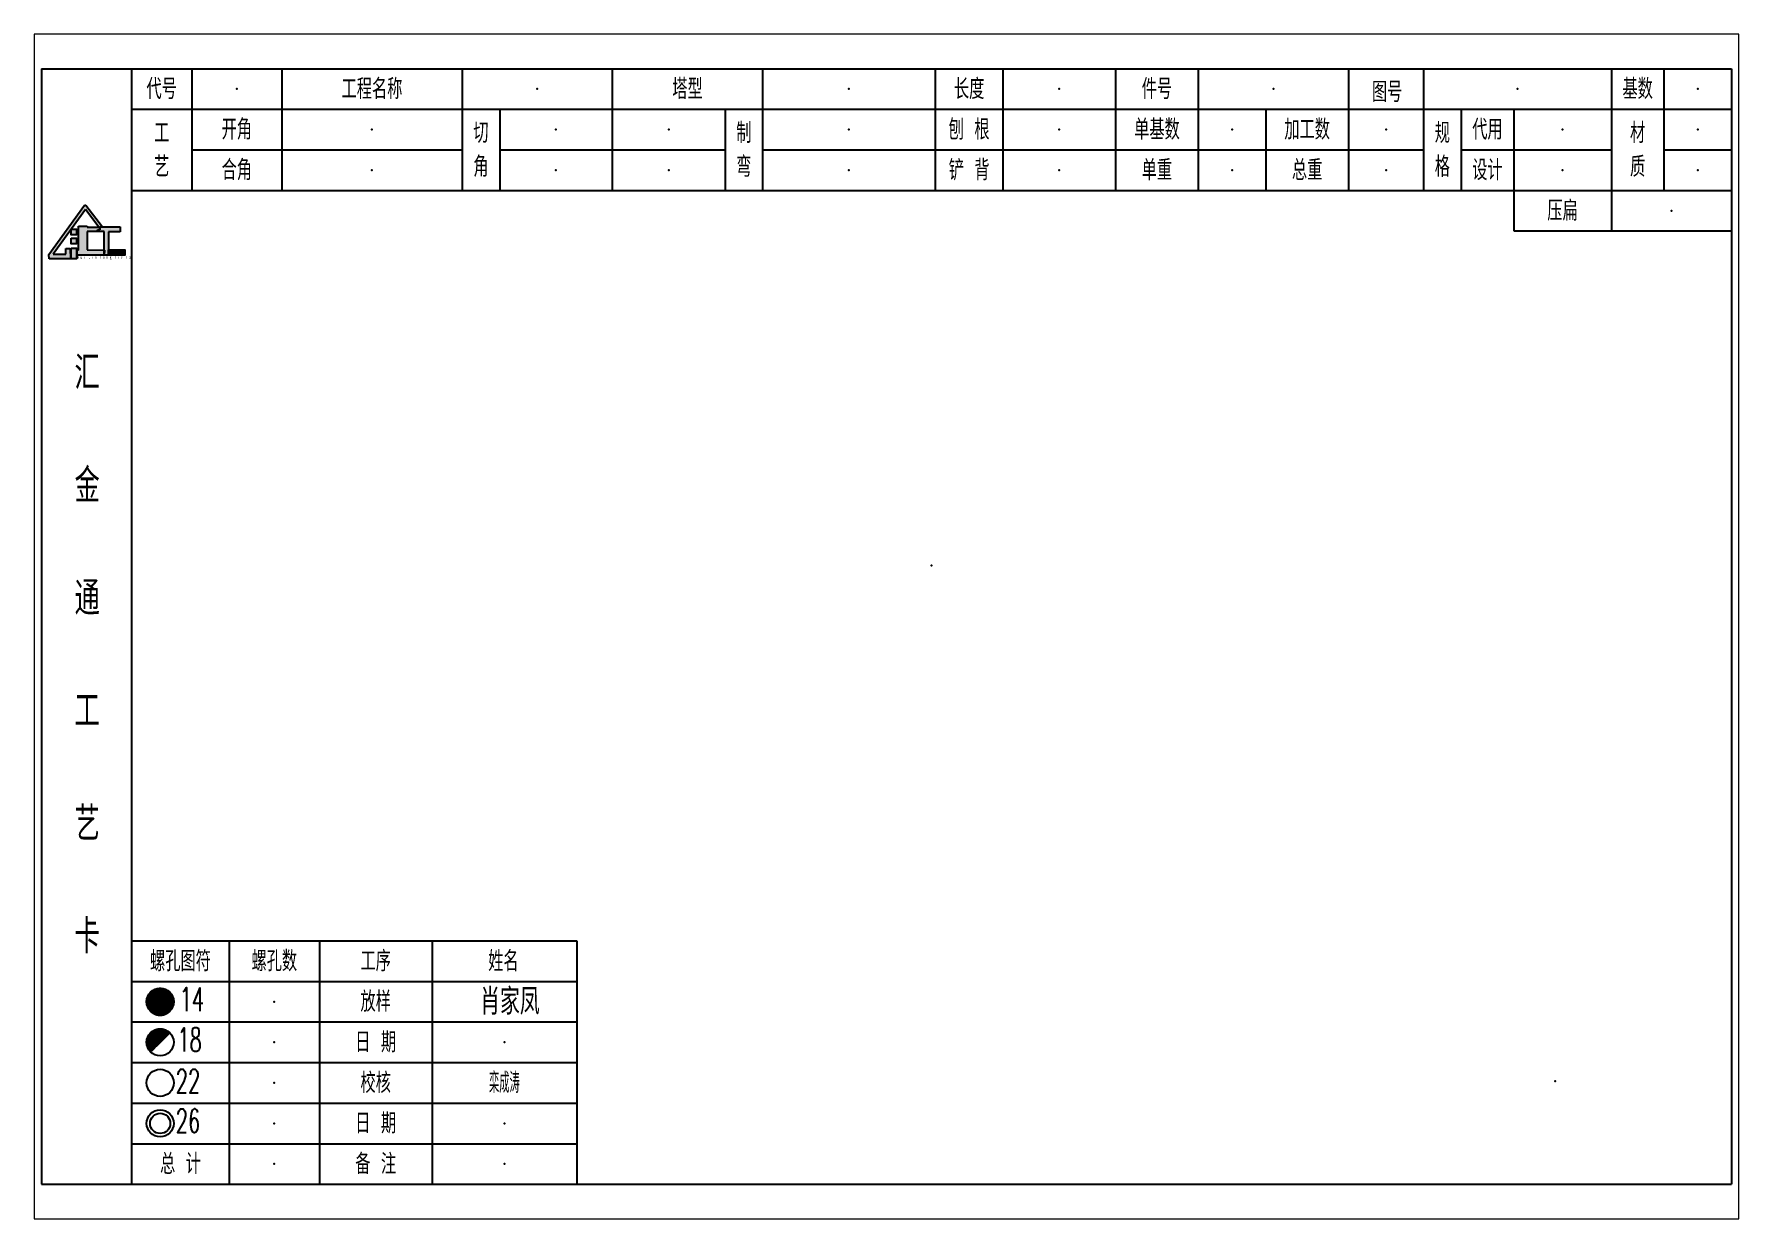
# Paper-space layout 'Layout1' of a CAD drawing. Header units: millimetres. Extents: x 29 to 258, y 20 to 179.
# The model-space entities are those that its viewports show. They can reach past a viewport. Long polylines and large blocks are cut down to what shows.
import ezdxf

# ---------------------------------------------------------------- set-up
doc = ezdxf.new("R2010")
doc.units = ezdxf.units.MM
doc.header["$LTSCALE"] = 20
doc.layers.add('OUTLINE', color=7, linetype='Continuous')
doc.styles.get("Standard").update_dxf_attribs({"font": 'simplex', "width": 0.7, "bigfont": 'gbhzfs.shx'})
doc.styles.add('SYMBOL_TXT', font='txt.shx', dxfattribs={"width": 0.6})
doc.styles.add('TITLE_TEXT', font='simplex', dxfattribs={"width": 0.75, "height": 3, "bigfont": 'hztxt.shx'})
doc.styles.add('TITLE_TXT', font='simplex', dxfattribs={"width": 0.75, "height": 2.5, "bigfont": 'hztxt.shx'})

# ---------------------------------------------------------------- blocks, each defined once
blk = doc.blocks.new('A$C350440E9')
for color, points in [(40, [(449, 617), (614, 400), (471, 400), (471, 410), (362, 410), (363, 115), (346, 115), (346, 54), (680, 52), (680, 116), (471, 117), (472, 344), (599, 344), (599, 364), (626, 364), (626, 401), (661, 401), (456, 670), (438, 670), (0, 63), (2, 10), (264, 8), (263, 137), (209, 137), (209, 65), (51, 65)]), (7, [(735, 341), (876, 341), (876, 401), (626, 401), (626, 365), (626, 364), (599, 364), (599, 343), (680, 343), (680, 116), (683, 116), (680, 52), (735, 53), (735, 117)]), (256, [(683, 116), (680, 116), (680, 52)]), (40, [(735, 117), (735, 53), (936, 53), (936, 117)])]:
    blk.add_hatch(color=color).paths.add_polyline_path(points)
h = blk.add_hatch(color=7)
h.paths.add_polyline_path([(275, 375), (275, 305), (340, 305), (340, 375)])
h.paths.add_polyline_path([(340, 193), (340, 263), (274, 263), (274, 193)])
h.paths.add_polyline_path([(341, 138), (273, 138), (273, 8), (341, 8)])
for p, q in [((0, 63), (438, 670)), ((438, 670), (456, 670)), ((456, 670), (661, 401)), ((449, 617), (51, 65)), ((614, 400), (449, 617)), ((363, 115), (362, 410)), ((362, 410), (471, 410)), ((471, 410), (471, 400)), ((471, 400), (614, 400)), ((472, 344), (471, 117)), ((599, 344), (472, 344)), ((599, 364), (599, 344)), ((599, 343), (599, 364)), ((599, 364), (626, 364)), ((680, 343), (599, 343)), ((626, 401), (876, 401)), ((626, 401), (876, 401)), ((626, 401), (626, 365)), ((626, 364), (626, 401)), ((680, 52), (680, 343)), ((735, 341), (735, 53)), ((876, 341), (735, 341)), ((876, 401), (876, 341)), ((2, 10), (0, 63)), ((264, 8), (2, 10)), ((51, 65), (209, 65)), ((209, 65), (209, 137)), ((209, 137), (263, 137)), ((263, 137), (264, 8)), ((346, 54), (346, 115)), ((363, 115), (346, 115)), ((680, 52), (346, 54)), ((471, 117), (683, 116)), ((683, 116), (680, 52)), ((680, 116), (680, 52)), ((735, 53), (680, 52))]:
    blk.add_line(p, q)
for points in [[(274, 263), (340, 263), (340, 193), (274, 193)], [(275, 375), (340, 375), (340, 305), (275, 305)], [(273, 138), (341, 138), (341, 8), (273, 8)], [(735, 117), (936, 117), (936, 53), (735, 53)]]:
    blk.add_lwpolyline(points, close=True)
at = {"insert": (351, 45), "char_height": 36.712, "width": 1889.1, "attachment_point": 1}
blk.add_mtext('{\\f@黑体|b0|i0|c134|p2;H\\H0.2723x;   \\H3.672x;u\\H0.2723x;   \\H3.672x;i  J\\H0.2723x;   \\H3.672x;i\\H0.2723x;   \\H3.672x;n  T\\H0.2723x;   \\H3.672x;o\\H0.2723x;   \\H3.672x;n\\H0.2723x;    \\H3.672x;g  T\\H0.2723x;   \\H3.672x;i\\H0.2723x;   \\H3.672x;e  T\\H0.2723x;   \\H3.672x;a}', dxfattribs=at)

msp = doc.modelspace()

# ---------------------------------------------------------------- hatches: boundary and pattern name
h = msp.add_hatch()
h.set_pattern_fill('LINE', color=256, scale=0.1, style=0)
h.set_pattern_definition([(0, (17.555556, 27), (0, 0.0125), [])])
edge = h.paths.add_edge_path()
edge.add_ellipse((17.56, 27), major_axis=(1.41, 1.41), ratio=1, start_angle=135, end_angle=315)
edge.add_ellipse((17.56, 27), major_axis=(1.41, 1.41), ratio=1, start_angle=315, end_angle=495)
h = msp.add_hatch()
h.set_pattern_fill('LINE', color=256, scale=0.1, style=0)
h.set_pattern_definition([(0, (17.555556, 21), (0, 0.0125), [])])
edge = h.paths.add_edge_path()
edge.add_ellipse((17.56, 21), major_axis=(1.41, 1.41), ratio=1, start_angle=0, end_angle=135)
edge.add_ellipse((17.56, 21), major_axis=(-1.41, 1.41), ratio=1, start_angle=45, end_angle=90)
edge.add_line((16.14, 19.59), (18.97, 22.41))

# ---------------------------------------------------------------- linework, layer by layer
for p, q in [((0, 165), (250, 165)), ((0, 165), (0, 0)), ((13.33, 165), (13.33, 0)), ((22.22, 165), (22.22, 147)), ((35.56, 165), (35.56, 147)), ((62.22, 165), (62.22, 147)), ((84.44, 165), (84.44, 147)), ((106.67, 165), (106.67, 147)), ((132.22, 165), (132.22, 147)), ((142.22, 165), (142.22, 147)), ((158.89, 165), (158.89, 147)), ((171.11, 165), (171.11, 147)), ((193.33, 165), (193.33, 147)), ((204.44, 165), (204.44, 147)), ((232.22, 165), (232.22, 141)), ((240, 165), (240, 147)), ((250, 165), (250, 0)), ((13.33, 159), (250, 159)), ((21.82, 159), (22.22, 159)), ((67.78, 159), (67.78, 147)), ((101.11, 159), (101.11, 147)), ((181.11, 159), (181.11, 147)), ((210, 159), (210, 147)), ((217.78, 159), (217.78, 141)), ((22.22, 153), (62.22, 153)), ((67.78, 153), (101.11, 153)), ((106.67, 153), (204.44, 153)), ((210, 153), (232.22, 153)), ((240, 153), (250, 153)), ((13.33, 147), (250, 147)), ((13.33, 36), (79.17, 36)), ((13.33, 36), (13.33, 0)), ((13.33, 36), (73.68, 36)), ((27.78, 36), (27.78, 0)), ((41.11, 36), (41.11, 0)), ((57.78, 36), (57.78, 0)), ((79.17, 36), (79.17, 0)), ((13.33, 30), (79.17, 30)), ((13.33, 24), (79.17, 24)), ((13.33, 18), (79.17, 18)), ((13.33, 12), (79.17, 12)), ((13.33, 6), (79.17, 6)), ((0, 0), (250, 0)), ((13.33, 0), (250, 0))]:
    msp.add_line(p, q)
for centre, radius in [((17.56, 27), 2), ((17.56, 21), 2), ((17.56, 15), 2), ((17.56, 9), 2), ((17.56, 9), 1.5)]:
    msp.add_circle(centre, radius)
at = {"layer": 'OUTLINE'}
msp.add_line((217.78, 141), (250, 141), dxfattribs=at)
for p in [(28.89, 162), (73.33, 162), (119.44, 162), (150.56, 162), (182.22, 162), (218.33, 162), (245, 162), (48.89, 156), (76.11, 156), (92.78, 156), (119.44, 156), (150.56, 156), (176.11, 156), (198.89, 156), (225, 156), (245, 156), (48.89, 150), (76.11, 150), (92.78, 150), (119.44, 150), (150.56, 150), (176.11, 150), (198.89, 150), (225, 150), (245, 150), (241.11, 144), (131.67, 91.5), (34.44, 27), (34.44, 21), (68.47, 21), (223.93, 15.25), (34.44, 15), (34.44, 9), (68.47, 9), (34.44, 3), (68.47, 3)]:
    msp.add_point(p, dxfattribs=at)

# ---------------------------------------------------------------- block references
at = {"xscale": 0.01200000000000614, "yscale": 0.01199999999998909, "zscale": 0.012}
msp.add_blockref('A$C350440E9', (1.11, 136.78), dxfattribs=at)

# ---------------------------------------------------------------- texts
for s, height, style, width, p in [('14', 3.5, 'SYMBOL_TXT', 0.6, (20.44, 25.61)), ('肖家凤', 3.9, 'TITLE_TEXT', 0.75, (64.91, 25.08)), ('18', 3.5, 'SYMBOL_TXT', 0.6, (20.11, 19.63)), ('22', 3.5, 'SYMBOL_TXT', 0.6, (19.87, 13.51)), ('26', 3.5, 'SYMBOL_TXT', 0.6, (19.87, 7.63))]:
    msp.add_text(s, height=height, dxfattribs=dict(style=style, width=width)).set_placement(p)
at = {"char_height": 3, "attachment_point": 5, "style": 'TITLE_TEXT'}
for s, insert, width in [('代号', (17.78, 162), 8.8889), ('工程名称', (48.89, 162), 26.6667), ('塔型', (95.56, 162), 22.2222), ('长度', (137.22, 162), 10), ('件号', (165, 162), 12.2222), ('图号', (199.05, 161.55), 12.2222), ('基数', (236.11, 162), 7.7778), ('工\\P艺', (17.78, 153), 8.8889), ('开角', (28.89, 156), 13.3333), ('切\\P角', (65, 153), 5.5556), ('制\\P弯', (103.89, 153), 5.5556), ('刨 根', (137.22, 156), 10), ('单基数', (165, 156), 12.2222), ('加工数', (187.22, 156), 12.2222), ('规\\P格', (207.22, 153), 5.5556), ('代用', (213.89, 156), 7.7778), ('材\\P质', (236.11, 153), 7.7778), ('铲 背', (137.22, 150), 10), ('单重', (165, 150), 12.2222), ('总重', (187.22, 150), 12.2222), ('设计', (213.89, 150), 7.7778), ('工序', (49.44, 33), 16.6667), ('姓名', (68.33, 33), 12.7778), ('放样', (49.44, 27), 16.6667), ('日 期', (49.44, 21), 16.6667), ('校核', (49.44, 15), 16.6667), ('日 期', (49.44, 9), 16.6667), ('总 计', (20.56, 3), 14.4444), ('备 注', (49.44, 3), 16.6667)]:
    msp.add_mtext(s, dxfattribs=dict(at, insert=insert, width=width))
at = {"color": 7, "insert": (6.76, 82.5), "char_height": 5, "width": 13.3333, "attachment_point": 5, "style": 'TITLE_TEXT'}
msp.add_mtext('\\P汇\\P\\P金\\P\\P通\\P\\P工\\P\\P艺\\P\\P卡', dxfattribs=at)
at = {"layer": 'OUTLINE', "char_height": 3, "attachment_point": 5, "style": 'TITLE_TXT'}
for s, insert, width in [('合角', (28.89, 150), 13.3333), ('压扁', (225, 144), 14.4444), ('螺孔图符', (20.56, 33), 14.4444), ('螺孔数', (34.44, 33), 13.3333)]:
    msp.add_mtext(s, dxfattribs=dict(at, insert=insert, width=width))
at = {"layer": 'OUTLINE', "insert": (68.47, 15), "char_height": 3, "width": 21.3912, "attachment_point": 5}
msp.add_mtext('栾成涛', dxfattribs=at)

psp = doc.layouts.get("Layout1")

# ---------------------------------------------------------------- viewports
at = {"layer": 'OUTLINE'}
psp.add_viewport(center=(143.48, 99.71), size=(229.57, 159.5289), view_center_point=(125, 82.5), view_height=175.2423, dxfattribs=at)

doc.saveas('drawing.dxf')
